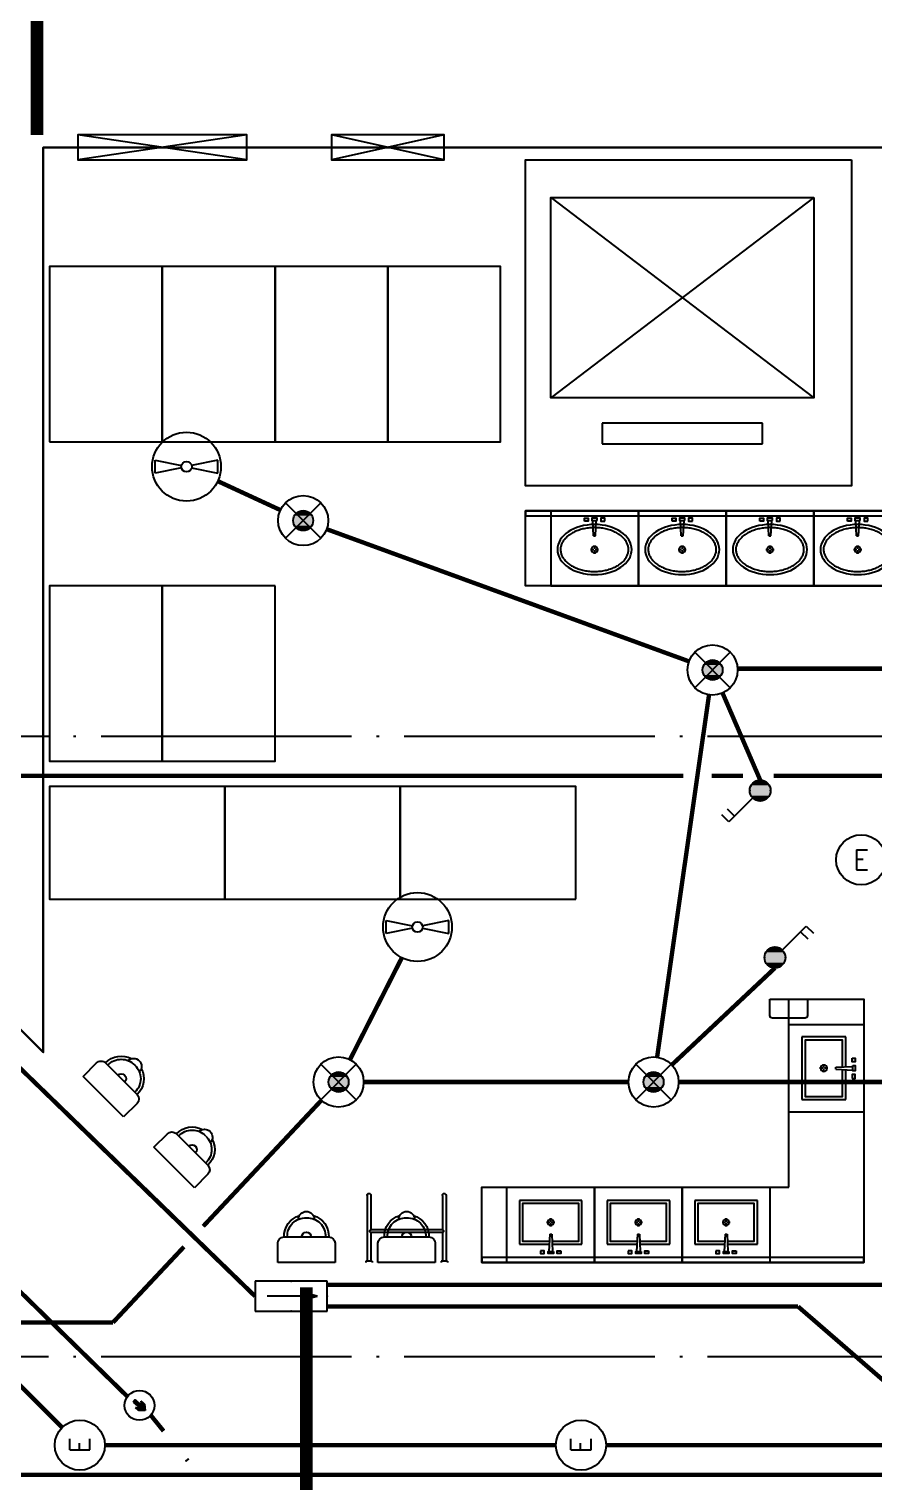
# Model space of a CAD drawing. Extents: x -288892 to 250096, y -100054 to 404668.
# Drawn here: x 95587 to 102330, y 10748 to 22345 of the extents above; entities that cross this region are included whole.
import ezdxf
from ezdxf.enums import TextEntityAlignment as Align
from ezdxf.xclip import XClip

# ---------------------------------------------------------------- set-up
doc = ezdxf.new("R2010")
doc.units = 0
doc.header["$LTSCALE"] = 1000
doc.header["$MEASUREMENT"] = 0
for name, pattern in [('104-14# 核心筒$0$DOTE', [2.4200000000000004, 2, -0.2, 0.02, -0.2]), ('DASH', [0.35, 0.25, -0.1]), ('X-104 14#平面$0$DASH', [0.35, 0.25, -0.1])]:
    doc.linetypes.add(name, pattern=pattern)
doc.layers.get('0').update_dxf_attribs({"linetype": 'CONTINUOUS'})
doc.layers.add('104-14# 核心筒$0$04-不打印_辅助线', color=165, linetype='CONTINUOUS', plot=False)
for name, color, linetype in [('104-14# 核心筒$0$A-E_电梯', 171, 'CONTINUOUS'), ('104-14# 核心筒$0$A-I_卫-洁具', 241, 'CONTINUOUS'), ('104-14# 核心筒$0$A-TECH_结构', 21, 'CONTINUOUS'), ('104-14# 核心筒$0$A_AXIS-轴线', 36, '104-14# 核心筒$0$DOTE'), ('104-14# 核心筒$0$LVTRY', 6, 'CONTINUOUS'), ('EQUIP-动力', 3, 'CONTINUOUS'), ('EQUIP-照明', 3, 'CONTINUOUS'), ('TEL_TEXT', 3, 'CONTINUOUS'), ('WIRE-应急', 2, 'DASH'), ('WIRE-照明', 1, 'CONTINUOUS'), ('X-104 14#平面$0$A-TECH_暖通', 6, 'CONTINUOUS'), ('X-104 14#平面$0$挡烟垂壁', 5, 'CONTINUOUS')]:
    doc.layers.add(name, color=color, linetype=linetype)
doc.layers.add('X-104 14#平面$0$000套内', color=226, linetype='CONTINUOUS', lineweight=30)
doc.styles.add('_TEL_DIM', font='SIMPLEX', dxfattribs={"width": 0.8, "height": 3.5, "bigfont": 'HZTXT'})
doc.styles.get("Standard").update_dxf_attribs({"font": 'gbenor.shx', "bigfont": 'gbcbig.shx'})

# ---------------------------------------------------------------- blocks, each defined once
blk = doc.blocks.new('104-14# 核心筒$0$jhat')
for p, q in [((-395, -250.0000000000582), (-395, 249.9999999999418)), ((-395, 249.9999999999418), (-44.99999999994179, 249.9999999999418)), ((-44.99999999994179, 249.9999999999418), (-44.99999999994179, 11.73657725605881)), ((-219.9999999999418, 32.25599999987753), (-219.9999999999418, 5.03999999986263)), ((-124.8214514199644, 8.000000000058208), (11.68149024352897, 14.3899337601033)), ((-124.8214514199644, 7.999999999941792), (-124.8214514199644, -8.000000000058208)), ((11.68149024352897, 14.3899337601033), (11.68149024352897, -14.3899337601033)), ((-225.0399999999208, -1.164153218269348e-10), (-253.7679999999236, -1.164153218269348e-10)), ((-219.9999999999418, -5.040000000095461), (-219.9999999999418, -32.76000000012573)), ((-186.7359999999171, -1.164153218269348e-10), (-214.9599999999045, -1.164153218269348e-10)), ((-124.8214514199644, -8.000000000058208), (11.68149024352897, -14.3899337601033)), ((-44.99999999994179, -12.38077738613356), (-44.99999999994179, -250.0000000000582)), ((-44.99999999994179, -250.0000000000582), (-395, -250.0000000000582))]:
    blk.add_line(p, q)
at = {"color": 8}
blk.add_lwpolyline([(-69.99999999994179, -11.06304409715813), (-69.99999999994179, -225.0000000000582), (-370, -225.0000000000582), (-370, 224.9999999999418), (-69.99999999994179, 224.9999999999418), (-69.99999999994179, 10.56628493819153)], dxfattribs=at)
at = {"ltscale": 1000, "const_width": 0.8399999999999999}
blk.add_lwpolyline([(-219.5799999999581, 0.1399999998975545, 0.9999999999999999), (-220.4199999999255, 0.1399999998975545, 0.9999999999999999)], format="xyb", close=True, dxfattribs=at)
for points in [[(7.191454842337407, 81.35012003820157), (30, 81.35012003820157), (30, 51.35012003820157), (7.191454842337407, 51.35012003820157)], [(11.68149024352897, -21.35012003820157), (30, -21.35012003820157), (30, 21.35012003820157), (11.68149024352897, 21.35012003820157)], [(7.191454842337407, -81.35012003820157), (30, -81.35012003820157), (30, -51.35012003820157), (7.191454842337407, -51.35012003820157)]]:
    blk.add_lwpolyline(points, close=True)
blk.add_circle((-219.9999999999418, -1.164153218269348e-10), 25.2)
at = {"layer": '104-14# 核心筒$0$04-不打印_辅助线'}
blk.add_lwpolyline([(100.0000000001164, -350), (100.0000000000582, 350), (-499.9999999999418, 350), (-499.9999999998836, -350)], close=True, dxfattribs=at)
blk = doc.blocks.new('104-14# 核心筒$0$hgfasg')
at = {"layer": '104-14# 核心筒$0$04-不打印_辅助线'}
blk.add_lwpolyline([(-450, 1400), (450, 1400), (450, 0), (-450, 0)], close=True, dxfattribs=at)
blk = doc.blocks.new('104-14# 核心筒$0$A-toilet-F2$0$A-toilet-F3$0$xb')
for p, q in [((-228.5999999991618, 152.3999999994412), (-228.6000000010245, 9.313225746154785e-10)), ((177.7999999998137, 203.2000000000698), (-177.7999999993481, 203.1999999994878)), ((228.6000000010245, -9.313225746154785e-10), (228.6000000005588, 152.3999999997905)), ((-228.6000000010245, 9.313225746154785e-10), (228.6000000010245, -9.313225746154785e-10))]:
    blk.add_line(p, q)
for centre, radius, start, end in [((-6.349999998696148, 209.549999998766), 171.56755229355, 106.6068803142738, 182.1210963969083), ((-6.349999998696148, 209.549999998766), 146.16755229355, 87.87890362284142, 182.1210963969083), ((9.313225746154785e-10, 342.8999999993248), 63.50000000000001, 1.07073087239469, 178.9292691276053), ((6.350000001490116, 209.549999998766), 146.16755229355, 357.8789036030917, 92.12109637715858), ((6.350000001490116, 209.549999998766), 171.56755229355, 357.8789036030917, 73.39311968572625), ((1.396983861923218e-09, 203.1999999987893), 38.1, 0, 180), ((-177.7999999993481, 152.3999999992084), 50.8, 90, 180), ((177.8000000002794, 152.3999999997905), 50.8, 0, 90)]:
    blk.add_arc(centre, radius, start, end)
blk = doc.blocks.new('104-14# 核心筒$0$wrert')
for p, q in [((300.0000000001164, 200.0000000001637), (1900.000000000116, 2300.000000000164)), ((300.0000000001164, 2300.000000000164), (1900.000000000116, 200.0000000001637)), ((2265.000000000116, 1890.120000000174), (2100.000000000175, 1890.120000000174)), ((2100.000000000175, 1890.120000000174), (2100.000000000175, 609.8800000001538)), ((2265.000000000116, 609.8800000001538), (2265.000000000116, 1890.120000000174)), ((2100.000000000175, 609.8800000001538), (2265.000000000116, 609.8800000001538))]:
    blk.add_line(p, q)
for points in [[(1.164153218269348e-10, 2600.000000000278), (2600.000000000175, 2600.000000000278), (2600.000000000175, -3.819877747446299e-11), (1.164153218269348e-10, -3.819877747446299e-11)], [(300.0000000001164, 2300.000000000164), (1900.000000000116, 2300.000000000164), (1900.000000000116, 200.0000000001637), (300.0000000001164, 200.0000000001637), (300.0000000001164, 2300.000000000164)]]:
    blk.add_lwpolyline(points, close=True)
blk = doc.blocks.new('104-14# 核心筒$0$meae')
for p, q in [((-215.039999999979, 0), (-243.7679999999818, 0)), ((-210, 5.039999999979045), (-210, 32.76000000000931)), ((-176.7359999999753, 0), (-204.9599999999627, 0)), ((-99.54815868195146, 8), (21.68149024352897, 14.3899337600451)), ((-99.54815868195146, -7.999999999941792), (-99.54815868195146, 8)), ((21.68149024352897, -14.3899337601033), (21.68149024352897, 14.3899337600451)), ((-210, -32.25599999999395), (-210, -5.039999999979045)), ((-99.54815868195146, -8.000000000058208), (21.68149024352897, -14.3899337601033))]:
    blk.add_line(p, q)
at = {"const_width": 0.8399999999999999}
blk.add_lwpolyline([(-209.5800000000163, -0.1400000000139698, -0.9999999999999999), (-210.4199999999837, -0.1400000000139698, -0.9999999999999999)], format="xyb", close=True, dxfattribs=at)
for points in [[(17.19145484233741, 81.35012003820157), (40, 81.35012003820157), (39.99999999994179, 51.35012003820157), (17.1914548422792, 51.35012003820157)], [(21.68149024352897, 21.35012003820157), (40, 21.35012003820157), (40, -21.35012003820157), (21.68149024352897, -21.35012003820157)], [(17.19145484233741, -81.35012003820157), (40, -81.35012003820157), (39.99999999994179, -51.35012003820157), (17.1914548422792, -51.35012003820157)]]:
    blk.add_lwpolyline(points, close=True)
blk.add_circle((-210, 0), 25.2)
blk.add_ellipse((-210, 0), major_axis=(0, -296.8388870928175), ratio=0.6737661697857759)
at = {"color": 8}
blk.add_open_spline([(-210, -271.838887092832), (-201.6286662275088, -271.838887092832), (-193.2556980797672, -270.8834744876949), (-176.5567826171755, -267.0318226981908), (-168.2292954665609, -264.1331208487391), (-151.7464247078751, -256.3412992825033), (-143.592075161112, -251.4461166422116), (-127.6688291439204, -239.6628589069005), (-119.9016611408442, -232.7743547918508), (-105.0053654383519, -217.100718463771), (-97.87740360945463, -208.3160983382841), (-84.50442564953119, -189.0367220979533), (-78.25994529254967, -178.5426552897552), (-66.86596525227651, -156.1005802754662), (-61.71665413689334, -144.1531549534993), (-52.68240508378949, -119.1104159536771), (-48.79751711455174, -106.0155586157343), (-42.41598126577446, -79.01830609660828), (-39.91934085072717, -65.11628590768669), (-36.39207964838715, -36.86706837144447), (-35.3614577781409, -22.5202054088586), (-34.79793056182098, 6.244822261855006), (-35.26502483320655, 20.66266644134885), (-37.68259151588427, 49.19399507466005), (-39.63306519814068, 63.30715293157846), (-44.95700291811954, 90.86129060061648), (-48.33046480413759, 104.3019146881416), (-56.39392556494568, 130.1611448710319), (-61.0838973345235, 142.5793309712317), (-71.62818411248736, 166.0733063118532), (-77.48238030000357, 177.1485642623738), (-90.15903716551838, 197.6798496269621), (-96.98112566315103, 207.1352148510632), (-111.3602107425686, 224.2113378457143), (-118.9163064261083, 231.8314545630128), (-134.510733252624, 245.1036245926516), (-142.547481424408, 250.7556368449004), (-158.868371842138, 260.0530890176306), (-167.1509793659789, 263.6999722997425), (-183.7976203592261, 269.0257272459567), (-192.162095878215, 270.7072330619558), (-208.8995512870024, 272.153067119536), (-217.2755150526064, 271.9185741905239), (-234.0031495776493, 269.526916392555), (-242.3573442720808, 267.3679324407713), (-258.9526960913208, 261.0731867576833), (-267.1936322519905, 256.9349128940958), (-283.3781850557425, 246.65468100406), (-291.3201072766096, 240.5117016318836), (-306.6623222918133, 226.2813428560039), (-314.0611830068519, 218.1942343084957), (-328.0653621423407, 200.2301868745126), (-334.6699371464783, 190.353927289194), (-346.859358667396, 169.044026111078), (-352.4439172392595, 157.6110181525), (-362.4072642970132, 133.476927122334), (-366.7859668953461, 120.7763437553076), (-374.1964356524404, 94.43610308453208), (-377.2281845823745, 80.79684587812517), (-381.8495765395346, 52.93462008907227), (-383.4392193020904, 38.71199739631265), (-385.1273327118251, 10.0537408667733), (-385.225804392132, -4.381569712015335), (-383.9285565786413, -33.08909023553133), (-382.5328362500295, -47.36097819061251), (-378.2902226594742, -75.36972922243876), (-375.4433290168527, -89.10625087702647), (-368.3874579074909, -115.6863969620317), (-364.1784936326439, -128.529630749661), (-354.5335200406262, -152.9902308470919), (-349.097582319926, -164.6071133053629), (-337.1786070214584, -186.3198765731067), (-330.6958189697471, -196.415140855941), (-316.9037533847149, -214.843760280055), (-309.5951420506462, -223.1764269854757), (-294.4000191528467, -237.9131964488188), (-286.5148495539906, -244.3169298697612), (-270.41386736813, -255.1213227973203), (-262.1997869724291, -259.5227866767091), (-245.6385630253353, -266.3373192788567), (-237.2919559226721, -268.7527736420161), (-222.6272707111784, -271.2949484957498), (-216.3134306632564, -271.838887092832), (-210, -271.838887092832)], degree=3, knots=[0, 0, 0, 0, 0.1541728099079682, 0.1541728099079682, 0.3083456198159364, 0.3083456198159364, 0.4625184297239047, 0.4625184297239047, 0.6166912396318729, 0.6166912396318729, 0.7708640495398411, 0.7708640495398411, 0.9250368594478093, 0.9250368594478093, 1.079209669355778, 1.079209669355778, 1.233382479263746, 1.233382479263746, 1.387555289171714, 1.387555289171714, 1.541728099079682, 1.541728099079682, 1.69590090898765, 1.69590090898765, 1.850073718895619, 1.850073718895619, 2.004246528803587, 2.004246528803587, 2.158419338711555, 2.158419338711555, 2.312592148619523, 2.312592148619523, 2.466764958527492, 2.466764958527492, 2.62093776843546, 2.62093776843546, 2.775110578343428, 2.775110578343428, 2.929283388251396, 2.929283388251396, 3.083456198159364, 3.083456198159364, 3.237629008067333, 3.237629008067333, 3.391801817975301, 3.391801817975301, 3.545974627883269, 3.545974627883269, 3.700147437791237, 3.700147437791237, 3.854320247699206, 3.854320247699206, 4.008493057607174, 4.008493057607174, 4.162665867515142, 4.162665867515142, 4.31683867742311, 4.31683867742311, 4.471011487331078, 4.471011487331078, 4.625184297239047, 4.625184297239047, 4.779357107147015, 4.779357107147015, 4.933529917054983, 4.933529917054983, 5.087702726962951, 5.087702726962951, 5.24187553687092, 5.24187553687092, 5.396048346778888, 5.396048346778888, 5.550221156686856, 5.550221156686856, 5.704393966594824, 5.704393966594824, 5.858566776502792, 5.858566776502792, 6.012739586410761, 6.012739586410761, 6.166912396318729, 6.166912396318729, 6.283185307179586, 6.283185307179586, 6.283185307179586, 6.283185307179586], dxfattribs=at)
at = {"layer": '104-14# 核心筒$0$04-不打印_辅助线'}
blk.add_lwpolyline([(-499.9999999998836, -349.9999999999418), (-499.9999999998836, 350.0000000000582), (100.0000000001164, 350.0000000000582), (100.0000000001164, -349.9999999999418)], close=True, dxfattribs=at)
blk = doc.blocks.new('104-14# 核心筒$0$104-8910 核心筒$0$fraehtj')
for p, q in [((-535.0016601383686, 315.0000140368938), (-9.999998301267624, 315.0000003874302)), ((-535.0007322132587, 285.0000140964985), (-260.0000060498787, 285.0000067282235)), ((-260.0000060498714, -284.9999931128441), (-260.0000060498714, 285.0000067282235)), ((-240.0000060498714, -284.9999936328259), (-240.0000060498642, 285.0000061923529)), ((-240.0000060498642, 285.0000061923492), (-9.999999016523361, 285.0000000298023)), ((-9.99999913573265, 275.000000089407), (-9.99999812245369, 325.0000003278255)), ((-9.99999812245369, 325.0000003278255), (1.937150955200195e-06, 324.9999999701977)), ((-9.99999913573265, 275.000000089407), (-6.049871444702148e-06, 275.0000000298023)), ((-535.0016601383686, -284.9999859631062), (-260.0000060498787, -284.9999931128441)), ((-535.0007322132587, -314.9999859035015), (-9.999999016523361, -314.9999999701977)), ((-240.0000060498642, -284.9999936328222), (-9.999998301267624, -284.9999996125698)), ((-9.99999913573265, -324.999999910593), (-9.99999812245369, -274.9999996721745)), ((-9.99999812245369, -274.9999996721745), (1.937150955200195e-06, -275.0000000298023)), ((-9.99999913573265, -324.999999910593), (-6.049871444702148e-06, -324.9999999701977))]:
    blk.add_line(p, q)
for centre, radius, start, end in [((-535.0000070035458, 300.0000140964985), 14.99999998312334, 90, 270), ((-250.0000060498714, 285.0000067282235), 10.00000000000729, 359.9999969296666, 180), ((-535.0000070035458, -299.9999859035015), 14.99999998312334, 90, 270), ((-250.0000060498714, -284.9999931128405), 10.00000000000729, 180, 3.070333449532706e-06)]:
    blk.add_arc(centre, radius, start, end)
blk = doc.blocks.new('104-14# 核心筒')
at = {"layer": '104-14# 核心筒$0$A-I_卫-洁具', "ltscale": 0.1}
for points in [[(99550.00029706035, 18500.00020159339), (102750, 18500.00020159467), (102750, 17900.00020159467), (99550.00029706035, 17900.00020159339)], [(99550.00029706059, 18460.00020159528), (102750.0000000004, 18460.00020159534), (102750.0000000004, 18500.00020159534), (99550.00029706059, 18500.00020159528)], [(99200.00000000387, 12500.00000008388), (102249.9999999996, 12500.00000008393), (102249.9999999996, 12540.00000008393), (99200.00000000387, 12540.00000008388)]]:
    blk.add_lwpolyline(points, close=True, dxfattribs=at)
blk.add_lwpolyline([(101499.9999999995, 14599.99999999872), (101799.9999999995, 14599.99999999872), (101799.9999999995, 14469.99999999872, -0.414213562373095), (101779.9999999995, 14449.99999999872), (101519.9999999995, 14449.99999999872, -0.414213562373095), (101499.9999999995, 14469.99999999872)], format="xyb", close=True, dxfattribs=at)
for points in [[(101649.9999999995, 13099.99999999558), (101649.9999999995, 14599.99999999872), (102249.9999999995, 14599.99999999872), (102249.9999999996, 12499.99999999558), (101649.9999999996, 12499.99999999558)], [(101649.9999999995, 12499.99999999558), (99200.00000000253, 12499.99999999546), (99200.00000000253, 13099.99999999546), (101649.9999999995, 13099.99999999558)]]:
    blk.add_lwpolyline(points, dxfattribs=at)
at = {"layer": '104-14# 核心筒$0$A-TECH_结构'}
blk.add_lwpolyline([(96307.93221992342, 16700), (96307.93221992342, 16700)], dxfattribs=at)
at = {"layer": '104-14# 核心筒$0$A_AXIS-轴线'}
for p, q in [((-24838.9698462474, 16700), (120259.921909796, 16700)), ((-24838.9698462474, 11750), (120259.921909796, 11750))]:
    blk.add_line(p, q, dxfattribs=at)
at = {"layer": '104-14# 核心筒$0$A-E_电梯', "rotation": 270}
blk.add_blockref('104-14# 核心筒$0$wrert', (99549.99999999983, 21300.00020159502), dxfattribs=at)
at = {"layer": '104-14# 核心筒$0$A-I_卫-洁具', "ltscale": 0.1, "xscale": -1}
for name, p, rotation in [('104-14# 核心筒$0$hgfasg', (96199.99999999997, 20449.99999999598), 180), ('104-14# 核心筒$0$hgfasg', (97099.99999999997, 20449.99999999598), 180), ('104-14# 核心筒$0$hgfasg', (97999.99999999997, 20449.99999999598), 180), ('104-14# 核心筒$0$hgfasg', (98900.0002970596, 20449.99999999593), 180), ('104-14# 核心筒$0$meae', (100100.0001485301, 18400.00020159408), 270), ('104-14# 核心筒$0$meae', (100800.0001485301, 18400.00020159408), 270), ('104-14# 核心筒$0$meae', (101500.0001485301, 18400.00020159408), 270), ('104-14# 核心筒$0$meae', (102200.0001485301, 18400.0002015935), 270), ('104-14# 核心筒$0$hgfasg', (95750.00000000035, 15849.9999999961), 270), ('104-14# 核心筒$0$hgfasg', (97150.00000000035, 15849.9999999961), 270), ('104-14# 核心筒$0$hgfasg', (98550.00000000035, 15849.9999999961), 270), ('104-14# 核心筒$0$jhat', (102149.9999999996, 14049.99999999488), 180), ('104-14# 核心筒$0$A-toilet-F2$0$A-toilet-F3$0$xb', (96178.8271647697, 13822.79220622871), 314.9999999997665), ('104-14# 核心筒$0$A-toilet-F2$0$A-toilet-F3$0$xb', (96744.51258971894, 13257.10678127949), 314.9999999997665), ('104-14# 核心筒$0$jhat', (99750.00000000183, 12599.99999999546), 90), ('104-14# 核心筒$0$jhat', (100450.0000000018, 12599.99999999546), 90), ('104-14# 核心筒$0$jhat', (101149.9999999996, 12599.99999999529), 90)]:
    blk.add_blockref(name, p, dxfattribs=dict(at, rotation=rotation))
for name, p in [('104-14# 核心筒$0$hgfasg', (96199.99999999997, 16500.00002050184)), ('104-14# 核心筒$0$hgfasg', (97099.99999999997, 16500.00002050184)), ('104-14# 核心筒$0$A-toilet-F2$0$A-toilet-F3$0$xb', (97800.30559062574, 12500.00000017113)), ('104-14# 核心筒$0$A-toilet-F2$0$A-toilet-F3$0$xb', (98600.30559062574, 12500.00000017113))]:
    blk.add_blockref(name, p, dxfattribs=at)
at = {"layer": '104-14# 核心筒$0$LVTRY', "xscale": -1, "rotation": 90}
blk.add_blockref('104-14# 核心筒$0$104-8910 核心筒$0$fraehtj', (98600.30559062574, 12500.00000017113), dxfattribs=at)
blk = doc.blocks.new('*U1813')
blk.add_lwpolyline([(200.0000000010187, 0), (200.0000000010187, 1349.999999987052), (0, 1349.999999987052), (0, 0), (200.0000000010187, 0), (0, 1349.999999987052), (0, 0), (200.0000000010187, 1349.999999987052)])
blk = doc.blocks.new('*U1803')
blk.add_lwpolyline([(199.9999999997236, 0), (199.9999999997236, 899.9999999987522), (0, 899.9999999987522), (0, 0), (199.9999999997236, 0), (0, 899.9999999987522), (0, 0), (199.9999999997236, 899.9999999987522)])
blk = doc.blocks.new('X-104 14#平面$0$sdfjladfiididid')
at = {"layer": 'X-104 14#平面$0$A-TECH_暖通', "rotation": 90}
for name, p in [('*U1813', (97324.9999999994, 21300.00000118697)), ('*U1803', (98899.9999999994, 21300.00000118697))]:
    blk.add_blockref(name, p, dxfattribs=at)
blk = doc.blocks.new('X-104 14#平面')
at = {"layer": 'X-104 14#平面$0$000套内'}
blk.add_lwpolyline([(96133.01656677002, 32326.41094530904), (85535.89371025797, 35276.15479470292), (87132.36217975972, 41014.27391288584), (83542.74790896995, 42013.00824596326), (76213.23152315777, 35359.49963370559), (78361.89639461695, 32992.52676258529), (77623.56214714683, 32254.19251511489), (95699.99999991586, 14177.75466234585), (95699.99996498696, 21400.00000004772), (113749.9999329077, 21400.00002158494), (113749.9999317686, 26000.00000779065), (116750.2008822036, 26000.00000281107), (116750.2023571147, 38348.22694548628), (99169.37261336457, 43239.72112670184)], close=True, dxfattribs=at)
at = {"layer": 'X-104 14#平面$0$挡烟垂壁', "linetype": 'X-104 14#平面$0$DASH', "ltscale": 2, "const_width": 100}
for points in [[(95649.99999999999, 21500.000001187), (95649.99999999999, 25300)], [(97800.00000000001, 8100.000000000038), (97800.00000000001, 12300.00000008242)]]:
    blk.add_lwpolyline(points, dxfattribs=at)
ref = blk.add_blockref('104-14# 核心筒', (0, 0))
XClip(ref).set_block_clipping_path([(-38664.36238214614, -25499.99999999997), (139216.5485069363, 330900)])
blk.add_blockref('X-104 14#平面$0$sdfjladfiididid', (0, 0))
blk = doc.blocks.new('$equip$00001838')
blk.add_circle((0, 0), 0.5)
at = {"color": 7, "style": '_TEL_DIM'}
blk.add_attdef('$TEXT$', text='', height=0.4, dxfattribs=at).set_placement((0, 0), align=Align.MIDDLE_CENTER)
at = {"color": 7, "style": '_TEL_DIM', "flags": 1}
blk.add_attdef('A', text='', height=2e-05, dxfattribs=at).set_placement((0, 0), align=Align.MIDDLE_CENTER)
blk = doc.blocks.new('$equip$00002541')
blk.add_hatch(color=256).paths.add_polyline_path([(-0.2400000000016007, 0.3719999999993888), (-0.5280000000020664, 0.2999999999992724), (-0.2400000000016007, 0.227999999999156)])
for p, q in [((-0.7199999999975262, 0.5999999999949068), (-0.7199999999975262, 0)), ((0.7199999999975262, 0.5999999999949068), (-0.7199999999975262, 0.5999999999949068)), ((0.7199999999975262, 0), (0.7199999999975262, 0.5999999999949068)), ((-0.2400000000016007, 0.3719999999993888), (-0.5280000000020664, 0.2999999999992724)), ((-0.5280000000020664, 0.2999999999992724), (-0.2400000000016007, 0.227999999999156)), ((-0.2400000000016007, 0.3719999999993888), (-0.2400000000016007, 0.227999999999156)), ((-0.7199999999975262, 0), (0.7199999999975262, 0))]:
    blk.add_line(p, q)
at = {"color": 7}
blk.add_line((-0.4800000000032014, 0.2999999999992724), (0.4800000000032014, 0.2999999999992724), dxfattribs=at)
at = {"const_width": 0.02}
blk.add_lwpolyline([(-0.7199999999975262, 0.5999999999949068), (-0.7199999999975262, 0), (0.7199999999975262, 0), (0.7199999999975262, 0.5999999999949068), (-0.7199999999975262, 0.5999999999949068), (-0.7199999999975262, 0)], dxfattribs=at)
for p in [(0, 0.5999999999949068), (-0.7199999999975262, 0.2999999999956344), (0.7199999999975262, 0.2999999999956344), (0, 0)]:
    blk.add_point(p)
at = {"color": 7, "style": '_TEL_DIM', "flags": 1}
blk.add_attdef('A', text='', height=2e-05, dxfattribs=at).set_placement((0, 0), align=Align.MIDDLE_CENTER)
blk = doc.blocks.new('$equip$00001149')
for p, q in [((-0.353553390592424, 0.353553390592424), (0.353553390592424, -0.353553390592424)), ((0.353553390592424, 0.353553390592424), (-0.353553390592424, -0.353553390592424))]:
    blk.add_line(p, q)
for radius in [0.5, 0.2]:
    blk.add_circle((0, 0), radius)
for points in [[(-0.1732050807586347, 0.09999999999854481), (0.1732050807586347, 0.09999999999854481), (-0.2000000000007276, 0), (0.2000000000007276, 0)], [(-0.1732050807586347, -0.09999999999854481), (0.1732050807586347, -0.09999999999854481), (-0.2000000000007276, 0), (0.2000000000007276, 0)], [(-0.09999999999854481, 0.1732050807586347), (0.09999999999854481, 0.1732050807586347), (-0.1732050807586347, 0.09999999999854481), (0.1732050807586347, 0.09999999999854481)], [(0, 0.2000000000007276), (0, 0.2000000000007276), (-0.09999999999854481, 0.1732050807586347), (0.09999999999854481, 0.1732050807586347)], [(-0.09999999999854481, -0.1732050807586347), (0.09999999999854481, -0.1732050807586347), (-0.1732050807586347, -0.09999999999854481), (0.1732050807586347, -0.09999999999854481)], [(0, -0.2000000000007276), (0, -0.2000000000007276), (-0.09999999999854481, -0.1732050807586347), (0.09999999999854481, -0.1732050807586347)]]:
    blk.add_solid(points)
at = {"flags": 9}
blk.add_attdef('A', (0, 0), '', height=2e-05, dxfattribs=at)
blk = doc.blocks.new('$equip$00001304')
for p, q in [((-0.625, -0.1302083333357587), (-0.625, 0.1302083333357587)), ((-0.625, 0.1302083333357587), (-0.1019771270548517, 0.02124523480597418)), ((0.625, 0.1302083333357587), (0.1019771270548517, 0.02124523480597418)), ((0.625, -0.1302083333357587), (0.625, 0.1302083333357587)), ((-0.1019771270548517, -0.02124523480597418), (-0.625, -0.1302083333357587)), ((0.1019771270548517, -0.02124523480597418), (0.625, -0.1302083333357587))]:
    blk.add_line(p, q)
for radius in [0.6875, 0.1041666666666797]:
    blk.add_circle((0, 0), radius)
at = {"flags": 9}
blk.add_attdef('A', (0, 0), '', height=2e-05, dxfattribs=at)
blk = doc.blocks.new('$equip$00001963')
for p, q in [((0.1473139127447212, 0.3556472460822988), (0.624999999996362, 0.8333333333339397)), ((0.5118629150056222, 0.7201962483431998), (0.653284271244047, 0.578774892108413)), ((0.624999999996362, 0.8333333333339397), (0.7664213562347868, 0.6919119770955149))]:
    blk.add_line(p, q)
blk.add_circle((-3.637978807091713e-12, 0.2083333333339397), 0.2083333333334168)
for p in [(0, 0.4166666666660603), (-0.2083333333393966, 0.2083333333375776), (0, 0), (0.2083333333284827, 0.2083333333375776)]:
    blk.add_point(p)
for points in [[(-0.1804219591249421, 0.312500000001819), (0.1804219591176661, 0.312500000001819), (-0.2083333333357587, 0.2083333333339397), (0.2083333333284827, 0.2083333333339397)], [(-0.1041666666715173, 0.3887552924552438), (0.1041666666642413, 0.3887552924552438), (-0.1804219591249421, 0.312500000001819), (0.1804219591176661, 0.312500000001819)], [(-3.637978807091713e-12, 0.4166666666660603), (-3.637978807091713e-12, 0.4166666666660603), (-0.1041666666715173, 0.3887552924552438), (0.1041666666642413, 0.3887552924552438)], [(-0.1804219591249421, 0.1041666666660603), (0.1804219591176661, 0.1041666666660603), (-0.2083333333357587, 0.2083333333339397), (0.2083333333284827, 0.2083333333339397)], [(-0.1041666666715173, 0.02791137421263556), (0.1041666666642413, 0.02791137421263556), (-0.1804219591249421, 0.1041666666660603), (0.1804219591176661, 0.1041666666660603)], [(-3.637978807091713e-12, 1.818989403545856e-12), (-3.637978807091713e-12, 1.818989403545856e-12), (-0.1041666666715173, 0.02791137421263556), (0.1041666666642413, 0.02791137421263556)]]:
    blk.add_solid(points)
at = {"layer": 'TEL_TEXT', "style": '_TEL_DIM', "flags": 1}
blk.add_attdef('A', text='', height=2e-05, dxfattribs=at).set_placement((0, 0), align=Align.MIDDLE_CENTER)
blk = doc.blocks.new('$equip_U$00000283(晏大钊)')
at = {"color": 3, "linetype": 'ByBlock', "ltscale": 5}
for p, q in [((-0.2723380496354366, 0.05358963180333376), (-0.2723380496354366, -0.06141036819644796)), ((0.07266195036572753, 0.05358963180333376), (-0.2723380496354366, 0.05358963180333376)), ((0.07266195036572753, 0.05358963180333376), (-0.05505848884422448, 0.1685896318031155)), ((-0.05505848884422448, 0.1685896318031155), (0.1110812915576389, 0.1685896318031155)), ((0.0676619503647089, 0.05358963180333376), (0.07266195036572753, 0.05358963180333376)), ((0.1110812915576389, 0.1685896318031155), (0.302661950365291, -0.003910368195647607)), ((-0.2723380496354366, -0.06141036819644796), (0.07266195036572753, -0.06141036819644796)), ((-0.05505848884422448, -0.1764103681962297), (0.07266195036572753, -0.06141036819644796)), ((0.1110812915576389, -0.1764103681962297), (-0.05505848884422448, -0.1764103681962297)), ((0.0676619503647089, -0.06141036819644796), (0.07266195036572753, -0.06141036819644796)), ((0.302661950365291, -0.003910368195647607), (0.1110812915576389, -0.1764103681962297))]:
    blk.add_line(p, q, dxfattribs=at)
at = {"color": 3}
for p, q in [((-0.2712985488033155, 0.05358963180333376), (-0.2723380496354366, 0.05255013097303163)), ((-0.2600732286518905, 0.05358963180333376), (-0.2723380496354366, 0.04132481082160666)), ((-0.2488479085004656, 0.05358963180333376), (-0.2723380496354366, 0.03009949067018169)), ((-0.2376225883490406, 0.05358963180333376), (-0.2723380496354366, 0.01887417051875673)), ((-0.2263972681976156, 0.05358963180333376), (-0.2723380496354366, 0.007648850367331761)), ((-0.2151719480461907, 0.05358963180333376), (-0.2723380496354366, -0.003576469784093206)), ((-0.2039466278947657, 0.05358963180333376), (-0.2723380496354366, -0.01480178993551817)), ((-0.1927213077433407, 0.05358963180333376), (-0.2723380496354366, -0.02602711008694314)), ((-0.1814959875919158, 0.05358963180333376), (-0.2723380496354366, -0.03725243023836811)), ((-0.1702706674404908, 0.05358963180333376), (-0.2723380496354366, -0.04847775038979307)), ((-0.1590453472890658, 0.05358963180333376), (-0.2723380496354366, -0.05970307054121804)), ((-0.2712985488033155, 0.05358963180333376), (-0.2723380496354366, 0.05255013097303163)), ((-0.2600732286518905, 0.05358963180333376), (-0.2723380496354366, 0.04132481082160666)), ((-0.2488479085004656, 0.05358963180333376), (-0.2723380496354366, 0.03009949067018169)), ((-0.2376225883490406, 0.05358963180333376), (-0.2723380496354366, 0.01887417051875673)), ((-0.2263972681976156, 0.05358963180333376), (-0.2723380496354366, 0.007648850367331761)), ((-0.2151719480461907, 0.05358963180333376), (-0.2723380496354366, -0.003576469784093206)), ((-0.2039466278947657, 0.05358963180333376), (-0.2723380496354366, -0.01480178993551817)), ((-0.1927213077433407, 0.05358963180333376), (-0.2723380496354366, -0.02602711008694314)), ((-0.1814959875919158, 0.05358963180333376), (-0.2723380496354366, -0.03725243023836811)), ((-0.1702706674404908, 0.05358963180333376), (-0.2723380496354366, -0.04847775038979307)), ((-0.1590453472890658, 0.05358963180333376), (-0.2723380496354366, -0.05970307054121804)), ((-0.07241776010050671, 0.05358963180333376), (-0.2719840393219783, 0.05358963180333376)), ((-0.1478200271376409, 0.05358963180333376), (-0.2628200271392416, -0.06141036819644796)), ((-0.1478200271376409, 0.05358963180333376), (-0.2628200271392416, -0.06141036819644796)), ((-0.1365947069862159, 0.05358963180333376), (-0.2515947069878166, -0.06141036819644796)), ((-0.1365947069862159, 0.05358963180333376), (-0.2515947069878166, -0.06141036819644796)), ((-0.1253693868347909, 0.05358963180333376), (-0.2403693868363916, -0.06141036819644796)), ((-0.1253693868347909, 0.05358963180333376), (-0.2403693868363916, -0.06141036819644796)), ((-0.114144066683366, 0.05358963180333376), (-0.2291440666849667, -0.06141036819644796)), ((-0.114144066683366, 0.05358963180333376), (-0.2291440666849667, -0.06141036819644796)), ((-0.102918746531941, 0.05358963180333376), (-0.2179187465335417, -0.06141036819644796)), ((-0.102918746531941, 0.05358963180333376), (-0.2179187465335417, -0.06141036819644796)), ((-0.09169342638051603, 0.05358963180333376), (-0.2066934263821167, -0.06141036819644796)), ((-0.09169342638051603, 0.05358963180333376), (-0.2066934263821167, -0.06141036819644796)), ((-0.08046810622909106, 0.05358963180333376), (-0.1954681062306918, -0.06141036819644796)), ((-0.08046810622909106, 0.05358963180333376), (-0.1954681062306918, -0.06141036819644796)), ((-0.0692427860776661, 0.05358963180333376), (-0.1842427860792668, -0.06141036819644796)), ((-0.0692427860776661, 0.05358963180333376), (-0.1842427860792668, -0.06141036819644796)), ((-0.05801746592624113, 0.05358963180333376), (-0.1730174659278418, -0.06141036819644796)), ((-0.05801746592624113, 0.05358963180333376), (-0.1730174659278418, -0.06141036819644796)), ((-0.04679214577481616, 0.05358963180333376), (-0.1617921457764169, -0.06141036819644796)), ((-0.04679214577481616, 0.05358963180333376), (-0.1617921457764169, -0.06141036819644796)), ((-0.03556682562702917, 0.05358963180333376), (-0.1505668256249919, -0.06141036819644796)), ((-0.03556682562702917, 0.05358963180333376), (-0.1505668256249919, -0.06141036819644796)), ((-0.02434150547560421, 0.05358963180333376), (-0.1393415054735669, -0.06141036819644796)), ((-0.02434150547560421, 0.05358963180333376), (-0.1393415054735669, -0.06141036819644796)), ((-0.01311618532417924, 0.05358963180333376), (-0.128116185322142, -0.06141036819644796)), ((-0.01311618532417924, 0.05358963180333376), (-0.128116185322142, -0.06141036819644796)), ((-0.001890865172754275, 0.05358963180333376), (-0.116890865170717, -0.06141036819644796)), ((-0.001890865172754275, 0.05358963180333376), (-0.116890865170717, -0.06141036819644796)), ((0.009334454978670692, 0.05358963180333376), (-0.105665545019292, -0.06141036819644796)), ((0.009334454978670692, 0.05358963180333376), (-0.105665545019292, -0.06141036819644796)), ((0.02055977513009566, 0.05358963180333376), (-0.09444022486786707, -0.06141036819644796)), ((0.02055977513009566, 0.05358963180333376), (-0.09444022486786707, -0.06141036819644796)), ((0.03178509528152063, 0.05358963180333376), (-0.0832149047164421, -0.06141036819644796)), ((0.03178509528152063, 0.05358963180333376), (-0.0832149047164421, -0.06141036819644796)), ((0.04301041543294559, 0.05358963180333376), (-0.07198958456501714, -0.06141036819644796)), ((0.04301041543294559, 0.05358963180333376), (-0.07198958456501714, -0.06141036819644796)), ((0.05423573558437056, 0.05358963180333376), (-0.06076426441359217, -0.06141036819644796)), ((0.05423573558437056, 0.05358963180333376), (-0.06076426441359217, -0.06141036819644796)), ((0.06546105573579553, 0.05358963180333376), (-0.04953894426216721, -0.06141036819644796)), ((0.06546105573579553, 0.05358963180333376), (-0.04953894426216721, -0.06141036819644796)), ((-0.0440453472911031, 0.1685896318031155), (-0.04926333092225832, 0.1633716481719603)), ((-0.0440453472911031, 0.1685896318031155), (-0.04926333092225832, 0.1633716481719603)), ((-0.03282002713967813, 0.1685896318031155), (-0.04335652379450039, 0.1580531351464742)), ((-0.03282002713967813, 0.1685896318031155), (-0.04335652379450039, 0.1580531351464742)), ((0.2125640717167698, 0.07721412612045242), (-0.04106042259809328, -0.1764103681962297)), ((0.1651322414836613, 0.02978229588552495), (-0.04106042259809328, -0.1764103681962297)), ((0.1534960004573804, 0.1303992563734937), (-0.03831362411074224, -0.06141036819644796)), ((0.1534960004573804, 0.1303992563734937), (-0.03831362411074224, -0.06141036819644796)), ((-0.02159470698825317, 0.1685896318031155), (-0.03744971667038044, 0.1527346221209882)), ((-0.02159470698825317, 0.1685896318031155), (-0.03744971667038044, 0.1527346221209882)), ((-0.0103693868368282, 0.1685896318031155), (-0.03154290954262251, 0.1474161090973212)), ((-0.0103693868368282, 0.1685896318031155), (-0.03154290954262251, 0.1474161090973212)), ((0.2184708788445278, 0.07189561309496639), (-0.02983510244666832, -0.1764103681962297)), ((0.1653175850624393, 0.01874231931105896), (-0.02983510244666832, -0.1764103681962297)), ((0.1594028075851384, 0.1250807433480077), (-0.02708830395931727, -0.06141036819644796)), ((0.1594028075851384, 0.1250807433480077), (-0.02708830395931727, -0.06141036819644796)), ((0.0008559333145967685, 0.1685896318031155), (-0.02563610241486458, 0.1420975960718351)), ((0.0008559333145967685, 0.1685896318031155), (-0.02563610241486458, 0.1420975960718351)), ((0.01208125346602174, 0.1685896318031155), (-0.01972929529074463, 0.1367790830463491)), ((0.01208125346602174, 0.1685896318031155), (-0.01972929529074463, 0.1367790830463491)), ((0.2243776859722857, 0.06657710006948037), (-0.01860978229524335, -0.1764103681962297)), ((0.1655029286375793, 0.007702342738411971), (-0.01860978229524335, -0.1764103681962297)), ((0.1653096147092583, 0.1197622303225216), (-0.01586298380789231, -0.06141036819644796)), ((0.1653096147092583, 0.1197622303225216), (-0.01586298380789231, -0.06141036819644796)), ((0.0233065736174467, 0.1685896318031155), (-0.0138224881629867, 0.1314605700208631)), ((0.0233065736174467, 0.1685896318031155), (-0.0138224881629867, 0.1314605700208631)), ((0.03453189376887167, 0.1685896318031155), (-0.007915681038866751, 0.1261420569953771)), ((0.03453189376887167, 0.1685896318031155), (-0.007915681038866751, 0.1261420569953771)), ((0.2302844930964056, 0.06125858704399434), (-0.007384462143818382, -0.1764103681962297)), ((0.1712164218370162, 0.1144437172970356), (-0.004637663656467339, -0.06141036819644796)), ((0.1712164218370162, 0.1144437172970356), (-0.004637663656467339, -0.06141036819644796)), ((0.04575721392029664, 0.1685896318031155), (-0.002008873911108822, 0.12082354397171)), ((0.04575721392029664, 0.1685896318031155), (-0.002008873911108822, 0.12082354397171)), ((0.2361913002241636, 0.0559400740203273), (0.003840858007606585, -0.1764103681962297)), ((0.0569825340717216, 0.1685896318031155), (0.003897933213011129, 0.115505030946224)), ((0.0569825340717216, 0.1685896318031155), (0.003897933213011129, 0.115505030946224)), ((0.1771232289611362, 0.1091252042715496), (0.006587656494957628, -0.06141036819644796)), ((0.1771232289611362, 0.1091252042715496), (0.006587656494957628, -0.06141036819644796)), ((0.06820785422314657, 0.1685896318031155), (0.009804740340769058, 0.110186517920738)), ((0.06820785422314657, 0.1685896318031155), (0.009804740340769058, 0.110186517920738)), ((0.2420981073482835, 0.05062156099484127), (0.01506617815903155, -0.1764103681962297)), ((0.07943317437457154, 0.1685896318031155), (0.01571154746852699, 0.1048680048952519)), ((0.07943317437457154, 0.1685896318031155), (0.01571154746852699, 0.1048680048952519)), ((0.1830300360888941, 0.1038066912460636), (0.01781297664638259, -0.06141036819644796)), ((0.1830300360888941, 0.1038066912460636), (0.01781297664638259, -0.06141036819644796)), ((0.0906584945259965, 0.1685896318031155), (0.02161835459264694, 0.09954949186976592)), ((0.0906584945259965, 0.1685896318031155), (0.02161835459264694, 0.09954949186976592)), ((0.2480049144760414, 0.04530304796935525), (0.02629149831045652, -0.1764103681962297)), ((0.1018838146774215, 0.1685896318031155), (0.02752516172040487, 0.09423097884609888)), ((0.1018838146774215, 0.1685896318031155), (0.02752516172040487, 0.09423097884609888)), ((0.1889368432130141, 0.09848817822239653), (0.02903829679780756, -0.06141036819644796)), ((0.1889368432130141, 0.09848817822239653), (0.02903829679780756, -0.06141036819644796)), ((0.1121483505739889, 0.1676288475500769), (0.03343196884452482, 0.08891246582061285)), ((0.1121483505739889, 0.1676288475500769), (0.03343196884452482, 0.08891246582061285)), ((0.2539117216001614, 0.03998453494386922), (0.03751681846188148, -0.1764103681962297)), ((0.1180551577017468, 0.1623103345245909), (0.03933877597228275, 0.08359395279512682)), ((0.1180551577017468, 0.1623103345245909), (0.03933877597228275, 0.08359395279512682)), ((0.194843650340772, 0.0931696651969105), (0.04026361694923253, -0.06141036819644796)), ((0.194843650340772, 0.0931696651969105), (0.04026361694923253, -0.06141036819644796)), ((0.1239619648258667, 0.1569918214991048), (0.0452455830964027, 0.0782754397696408)), ((0.1239619648258667, 0.1569918214991048), (0.0452455830964027, 0.0782754397696408)), ((0.2598185287279193, 0.03466602191838319), (0.04874213861330645, -0.1764103681962297)), ((0.1298687719536247, 0.1516733084736188), (0.05115239022416063, 0.07295692674415477)), ((0.1298687719536247, 0.1516733084736188), (0.05115239022416063, 0.07295692674415477)), ((0.200750457464892, 0.08785115217142447), (0.05148893709701952, -0.06141036819644796)), ((0.200750457464892, 0.08785115217142447), (0.05148893709701952, -0.06141036819644796)), ((0.1357755790777446, 0.1463547954481328), (0.05705919735191856, 0.06763841372048773)), ((0.1357755790777446, 0.1463547954481328), (0.05705919735191856, 0.06763841372048773)), ((0.2657253358520393, 0.02934750889289717), (0.05996745876473142, -0.1764103681962297)), ((0.2066572645926499, 0.08253263914593845), (0.06271425724844448, -0.06141036819644796)), ((0.1649468979048834, 0.04082227245999093), (0.06271425724844448, -0.06141036819644796)), ((0.1416823862055026, 0.1410362824244658), (0.0629660044760385, 0.06231990069500171)), ((0.1416823862055026, 0.1410362824244658), (0.0629660044760385, 0.06231990069500171)), ((0.1475891933332605, 0.1357177693989797), (0.06887281160379644, 0.05700138766951568)), ((0.1475891933332605, 0.1357177693989797), (0.06887281160379644, 0.05700138766951568)), ((0.2716321429797972, 0.02402899586741114), (0.07119277891615639, -0.1764103681962297)), ((0.2775389501039172, 0.0187104828437441), (0.08241809906758135, -0.1764103681962297)), ((0.2834457572316751, 0.01339196981825808), (0.09364341921900632, -0.1764103681962297)), ((0.2834457572316751, 0.01339196981825808), (0.09364341921900632, -0.1764103681962297)), ((0.289352564359433, 0.008073456792772049), (0.1048687393704313, -0.1764103681962297)), ((0.289352564359433, 0.008073456792772049), (0.1048687393704313, -0.1764103681962297)), ((0.295259371483553, 0.002754943767286022), (0.1614123308681883, -0.1310920968480787)), ((0.295259371483553, 0.002754943767286022), (0.1614123308681883, -0.1310920968480787)), ((0.2066572645926499, 0.08253263914593845), (0.166351767587912, 0.04222714213938161)), ((0.2125640717167698, 0.07721412612045242), (0.1777687608228007, 0.04241881522466429)), ((0.2184708788445278, 0.07189561309496639), (0.1891857540613273, 0.04261048831176595)), ((0.2243776859722857, 0.06657710006948037), (0.200602747296216, 0.04280216139704862)), ((0.2302844930964056, 0.06125858704399434), (0.2115788291339413, 0.04255292308153003)), ((0.2361913002241636, 0.0559400740203273), (0.2117641727127193, 0.03151294650888303)), ((0.2420981073482835, 0.05062156099484127), (0.2119495162878593, 0.02047296993441705)), ((0.2480049144760414, 0.04530304796935525), (0.2121348598666373, 0.00943299335995107)), ((0.2539117216001614, 0.03998453494386922), (0.2123202034454152, -0.001606983212695923)), ((0.2598185287279193, 0.03466602191838319), (0.2125055470205552, -0.0126469597871619)), ((0.2657253358520393, 0.02934750889289717), (0.2126908905993332, -0.02368693636162789)), ((0.2716321429797972, 0.02402899586741114), (0.2128762341781112, -0.03472691293427488)), ((0.2775389501039172, 0.0187104828437441), (0.2130615777532512, -0.04576688950874086)), ((-0.0272185421854374, -0.1513431676339678), (-0.05228574274951825, -0.1764103681962297)), ((-0.0272185421854374, -0.1513431676339678), (-0.05228574274951825, -0.1764103681962297)), ((0.1656882722163573, -0.00333763383605401), (-0.007384462143818382, -0.1764103681962297)), ((0.1658736157951353, -0.01437761041051999), (0.003840858007606585, -0.1764103681962297)), ((0.1660589593702753, -0.02541758698316698), (0.01506617815903155, -0.1764103681962297)), ((0.1662443029490532, -0.03645756355763297), (0.02629149831045652, -0.1764103681962297)), ((0.1664296465241932, -0.04749754013209895), (0.03751681846188148, -0.1764103681962297)), ((0.1705990731425118, -0.05455343366520538), (0.04874213861330645, -0.1764103681962297)), ((0.1820160663810384, -0.0543617605799227), (0.05996745876473142, -0.1764103681962297)), ((0.193433059615927, -0.05417008749464003), (0.07119277891615639, -0.1764103681962297)), ((0.2048500528544537, -0.05397841440935736), (0.08241809906758135, -0.1764103681962297)), ((0.3011661786113109, -0.002563569258200005), (0.2741209250380052, -0.02960882282968669)), ((0.3011661786113109, -0.002563569258200005), (0.2741209250380052, -0.02960882282968669))]:
    blk.add_line(p, q, dxfattribs=at)
blk.add_circle((0, 0), 0.595, dxfattribs=at)
for p in [(0, 0.5949999999993452), (-0.5949999999975262, 0), (0.5950000000011642, 0), (0, -0.5949999999993452)]:
    blk.add_point(p)
at = {"color": 7, "style": '_TEL_DIM', "flags": 1}
for tag in ['REMARK', 'A']:
    blk.add_attdef(tag, text='', height=2.5e-05, dxfattribs=at).set_placement((0, 0), align=Align.MIDDLE_CENTER)
blk = doc.blocks.new('$equip_U$00000284(晏大钊)')
for p in [(0, 0.2975000000005821), (-0.2975000000005821, 3.637978807091713e-12), (0.2975000000005821, 3.637978807091713e-12), (0, -0.2974999999969441)]:
    blk.add_point(p)
at = {"xscale": 0.5, "yscale": 0.5, "zscale": 0.5}
blk.add_blockref('$equip_U$00000283(晏大钊)', (0, 3.637978807091713e-12), dxfattribs=at)
at = {"color": 7, "style": '_TEL_DIM', "flags": 1}
for tag in ['REMARK', 'A']:
    blk.add_attdef(tag, text='', height=1.25e-05, dxfattribs=at).set_placement((0, 3.637978807091713e-12), align=Align.MIDDLE_CENTER)
blk = doc.blocks.new('$equip_U$00000302(HT0843)')
for p in [(3.637978807091713e-12, 0.2975000000005821), (-0.2974999999969441, 0), (0.2975000000042201, 0), (3.637978807091713e-12, -0.2975000000005821)]:
    blk.add_point(p)
at = {"rotation": 180}
blk.add_blockref('$equip_U$00000284(晏大钊)', (3.637978807091713e-12, 3.637978807091713e-12), dxfattribs=at)
at = {"color": 7, "style": '_TEL_DIM', "flags": 1}
for tag in ['REMARK', 'A']:
    blk.add_attdef(tag, text='', height=1.25e-05, dxfattribs=at).set_placement((3.637978807091713e-12, 0), align=Align.MIDDLE_CENTER)

msp = doc.modelspace()

# ---------------------------------------------------------------- linework, layer by layer
at = {"layer": 'WIRE-应急', "linetype": 'DASH'}
for points, const_width in [([(93905.83564723344, 15612.14613370472), (97390.53555892878, 12230.00000009255)], 35), ([(93090.96551937623, 13938.33178410895), (95850.565127049, 11182.49978535935)], 35), ([(94420.38180439358, 13337.33189711035), (96371.79046181327, 11429.08744318999)], 34.99999999999999), ([(97966.5355589268, 12321.39590807701), (104575.908559532, 12321.395908077)], 35), ([(97966.5355589268, 12147.65958790787), (101724.6378000919, 12147.65958790755)], 35), ([(102771.718981903, 11241.17506747471), (101724.6378000919, 12147.65958790756)], 35), ([(96660.49964787322, 11153.67506747478), (96557.4965939819, 11280.59926393786)], 35), ([(96192.08305564761, 11041.17506747475), (99792.08305564761, 11041.17506747475)], 35), ([(100192.0830556476, 11041.17506747475), (103792.0830556476, 11041.17506747475)], 35), ([(96853.03849308849, 10916.4215366945), (96843.09436008238, 10928.67506747478)], 35), ([(103104.9103276534, 10803.92153669452), (94482.80151891522, 10803.92153669451)], 35)]:
    msp.add_lwpolyline(points, dxfattribs=dict(at, const_width=const_width))
at = {"layer": 'WIRE-照明', "linetype": 'Continuous', "const_width": 35}
for points in [[(97592.85659387734, 18505.0983733515), (97093.15225909538, 18736.10039009776)], [(100854.3376672996, 17297.36985979646), (97962.28096907334, 18352.62134699293)], [(101241.952934551, 17239.17121299794), (103138.0915425404, 17239.17121299794)], [(100599.5678328505, 14137.95526549167), (101013.8677949332, 17030.83503769671)], [(101422.4911286249, 16349.99999999587), (101121.6460086901, 17045.26203571121)], [(94777.65396409464, 16384.28765954659), (100807.6255240033, 16384.2876595466)], [(101034.9212053886, 16384.2876595466), (101285.074205205, 16384.2876595466)], [(101530.2349949243, 16384.2876595466), (104349.9999999947, 16384.2876595466)], [(98147.97327451779, 14118.20807569694), (98562.15085709673, 14931.77543081169)], [(101540.0045030336, 14849.99999999587), (100716.9878182153, 14076.90629088323)], [(100371.2143875733, 13939.97526109498), (98257.23704250949, 13939.97526109498)], [(103277.5683919171, 13939.97526109498), (100771.2143875733, 13939.97526109498)], [(96976.77442043641, 12788.35964590416), (97920.39335118762, 13794.11983903119)], [(96255.88815703196, 12019.99999999579), (96822.80319400341, 12624.24876874107)], [(95171.12775039244, 12019.9999999958), (96255.88815703196, 12019.99999999579)]]:
    msp.add_lwpolyline(points, dxfattribs=at)

# ---------------------------------------------------------------- block references
msp.add_blockref('X-104 14#平面', (0, 0))
at = {"layer": 'EQUIP-动力', "xscale": 400, "yscale": 400, "zscale": 400}
for p in [(96843.53365595313, 18851.49342699908), (98686.91317610815, 15176.84555088938)]:
    msp.add_blockref('$equip$00001304', p, dxfattribs=at)
at = {"layer": 'EQUIP-照明', "xscale": 400, "yscale": 400, "zscale": 400}
for name, p in [('$equip$00001149', (97774.39739616262, 18421.17616469599)), ('$equip$00001149', (101042.2212402103, 17228.8150420934)), ('$equip$00001963', (101540.0045030336, 14849.99999999587)), ('$equip$00001149', (98057.23704250949, 13939.97526109498)), ('$equip$00001149', (100571.2143875733, 13939.97526109498))]:
    msp.add_blockref(name, p, dxfattribs=at)
at = {"layer": 'EQUIP-照明'}
for name, p, xscale, yscale, zscale, rotation in [('$equip$00001963', (101422.4911286249, 16349.99999999587), 400, 400, 400, 180), ('$equip$00002541', (97678.53555892779, 12350.00000009153), 400, 400, 400, 180), ('$equip_U$00000302(HT0843)', (96467.89591548902, 11358.91093875921), 400.0000000000001, 400.0000000000001, 400.0000000000001, 138.8462944491625)]:
    msp.add_blockref(name, p, dxfattribs=dict(at, xscale=xscale, yscale=yscale, zscale=zscale, rotation=rotation))
at = {"layer": 'EQUIP-照明', "xscale": 400, "yscale": 400, "zscale": 400}
msp.add_blockref('$equip$00001838', (102227.918404093, 15713.72072816151), dxfattribs=at).add_auto_attribs({'$TEXT$': 'E'})
at = {"layer": 'EQUIP-照明', "xscale": 400, "yscale": 400, "zscale": 400, "rotation": 89.99999999999997}
for p in [(95992.08305564761, 11041.17506747475), (99992.08305564761, 11041.17506747475)]:
    msp.add_blockref('$equip$00001838', p, dxfattribs=at).add_auto_attribs({'$TEXT$': 'E'})

doc.saveas('drawing.dxf')
